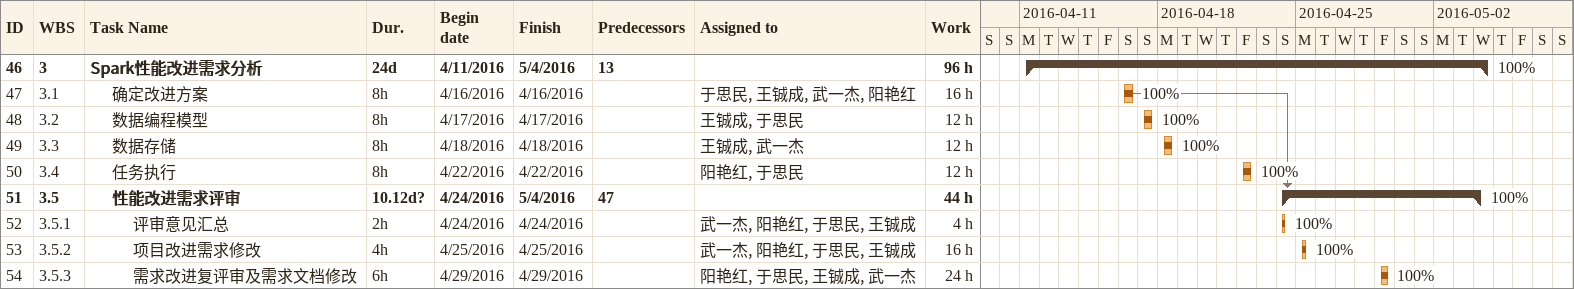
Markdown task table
| ID | WBS | Task | Duration | Start | Finish | Predecessors | Resources | % complete | Work (h) |
|---|---|---|---|---|---|---|---|---|---|
| 46 | 3 | **Spark性能改进需求分析** | 24d | 2016-04-11 | 2016-05-04 | 13 |  | 100 | 96 |
| 47 | 3.1 | 确定改进方案 | 8h | 2016-04-16 | 2016-04-16 |  | 于思民, 王铖成, 武一杰, 阳艳红 | 100 | 16 |
| 48 | 3.2 | 数据编程模型 | 8h | 2016-04-17 | 2016-04-17 |  | 王铖成, 于思民 | 100 | 12 |
| 49 | 3.3 | 数据存储 | 8h | 2016-04-18 | 2016-04-18 |  | 王铖成, 武一杰 | 100 | 12 |
| 50 | 3.4 | 任务执行 | 8h | 2016-04-22 | 2016-04-22 |  | 阳艳红, 于思民 | 100 | 12 |
| 51 | 3.5 | **性能改进需求评审** | 10.12d? | 2016-04-24 | 2016-05-04 | 47 |  | 100 | 44 |
| 52 | 3.5.1 | 评审意见汇总 | 2h | 2016-04-24 | 2016-04-24 |  | 武一杰, 阳艳红, 于思民, 王铖成 | 100 | 4 |
| 53 | 3.5.2 | 项目改进需求修改 | 4h | 2016-04-25 | 2016-04-25 |  | 武一杰, 阳艳红, 于思民, 王铖成 | 100 | 16 |
| 54 | 3.5.3 | 需求改进复评审及需求文档修改 | 6h | 2016-04-29 | 2016-04-29 |  | 阳艳红, 于思民, 王铖成, 武一杰 | 100 | 24 |
